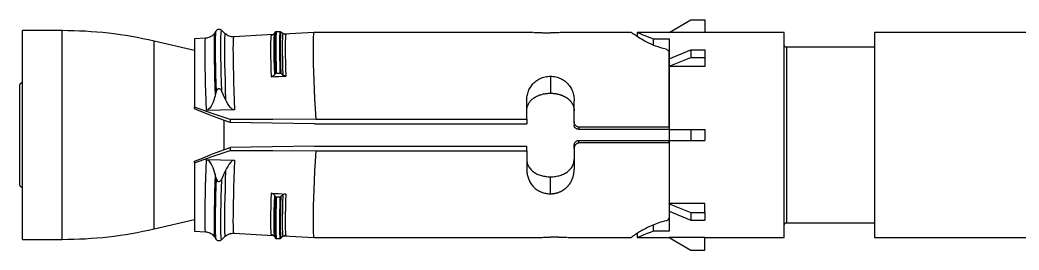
# Model space of a CAD drawing. Header units: millimetres. Extents: x 296 to 4896, y 152 to 3333.
# Drawn here: x 2146.7 to 2230.9, y 1782.7 to 1802.1 of the extents above; entities that cross this region are included whole.
import ezdxf

# ---------------------------------------------------------------- set-up
doc = ezdxf.new("R2010")
doc.units = ezdxf.units.MM
doc.linetypes.add('DASHED', pattern=[0.25, 0.15625, -0.09375])
doc.layers.add('1', color=1, linetype='DASHED')

# ---------------------------------------------------------------- blocks, each defined once
blk = doc.blocks.new('HSL-3-B M12-50')
at = {"layer": '1', "color": 3, "linetype": 'Continuous'}
for p, q in [((-93.3, 8.65), (-91.481, 9.7)), ((-91.481, 9.7), (-90.3, 9.7)), ((-90.3, 9.7), (-90.3, 8.638)), ((-144.445, 8.8), (-147.8, 8.8)), ((-147.8, -8.8), (-147.8, 8.8)), ((-131.498, 8.761), (-131.586, 8.621)), ((-130.702, 8.538), (-131.027, 8.83)), ((-126.676, 8.465), (-129.987, 8.287)), ((-123.232, 8.65), (-125.779, 8.513)), ((-104.757, 8.65), (-123.231, 8.65)), ((-96.498, 8.65), (-101.842, 8.65)), ((-93.3, 8.65), (-96, 8.65)), ((-96, 8.65), (-96, 8.307)), ((-93.3, 8.65), (-93.3, 8.638)), ((-90.3, 8.638), (-93.3, 8.638)), ((-83.6, 8.65), (-90.3, 8.65)), ((-83.6, -8.65), (-83.6, 8.65)), ((-55, 8.65), (-76, 8.65)), ((-76, 8.65), (-76, -8.65)), ((-133.3, 7.135), (-136.684, 7.916)), ((-132.371, 8.158), (-133.3, 8.108)), ((-133.3, 8.108), (-133.3, 2.335)), ((-94.646, 8.113), (-93.3, 8.113)), ((-94.646, 8.113), (-94.646, 7.592)), ((-93.3, 8.113), (-93.3, 6.426)), ((-93.3, 6.435), (-91.481, 7.177)), ((-93.3, 0.67), (-93.3, 6.976)), ((-91.481, 7.177), (-90.3, 7.177)), ((-91.481, 7.177), (-91.481, 6.541)), ((-90.3, 7.177), (-90.3, 6.541)), ((-76, 7.4), (-83.4, 7.4)), ((-93.3, 5.798), (-91.481, 6.541)), ((-93.3, 6.435), (-93.3, 5.798)), ((-91.481, 6.541), (-90.3, 6.541)), ((-90.3, 6.541), (-90.3, 5.79)), ((-93.3, 5.798), (-93.3, 5.79)), ((-93.3, 5.79), (-93.3, 0.45)), ((-90.3, 5.79), (-93.3, 5.79)), ((-105.3, 1.341), (-105.3, 2.874)), ((-101.3, 1.137), (-101.3, 2.873)), ((-133.3, 2.212), (-133.3, 2.335)), ((-130.8, -1.229), (-130.8, 1.226)), ((-130.3, 1.295), (-130.3, 1.042)), ((-93.3, 0.45), (-91.481, 0.45)), ((-93.3, 0.45), (-93.3, -0.45)), ((-91.481, 0.45), (-91.481, -0.45)), ((-91.481, 0.45), (-90.3, 0.45)), ((-90.3, 0.45), (-90.3, -0.45)), ((-93.3, -0.45), (-93.3, -5.79)), ((-93.3, -0.45), (-91.481, -0.45)), ((-93.3, -0.673), (-93.3, -6.977)), ((-91.481, -0.45), (-90.3, -0.45)), ((-130.3, -1.045), (-130.3, -1.297)), ((-105.3, -1.344), (-105.3, -2.877)), ((-101.3, -1.139), (-101.3, -2.875)), ((-133.3, -2.337), (-133.3, -2.214)), ((-133.3, -2.337), (-133.3, -8.108)), ((-93.3, -5.798), (-93.3, -5.79)), ((-90.3, -5.79), (-93.3, -5.79)), ((-93.3, -5.798), (-93.3, -6.435)), ((-93.3, -5.798), (-91.481, -6.541)), ((-90.3, -6.541), (-90.3, -5.79)), ((-93.3, -6.426), (-93.3, -8.113)), ((-93.3, -6.435), (-91.481, -7.177)), ((-91.481, -6.541), (-91.481, -7.177)), ((-91.481, -6.541), (-90.3, -6.541)), ((-90.3, -6.541), (-90.3, -7.177)), ((-136.684, -7.916), (-133.3, -7.135)), ((-91.481, -7.177), (-90.3, -7.177)), ((-83.4, -7.4), (-76, -7.4)), ((-133.3, -8.108), (-132.371, -8.158)), ((-129.987, -8.287), (-126.677, -8.465)), ((-96, -8.308), (-96, -8.65)), ((-94.646, -7.593), (-94.646, -8.113)), ((-93.3, -8.113), (-94.646, -8.113)), ((-147.8, -8.8), (-144.445, -8.8)), ((-131.586, -8.621), (-131.498, -8.761)), ((-131.027, -8.83), (-130.702, -8.538)), ((-125.779, -8.513), (-123.232, -8.65)), ((-123.231, -8.65), (-104.755, -8.65)), ((-101.844, -8.65), (-96.498, -8.65)), ((-96, -8.65), (-93.3, -8.65)), ((-90.3, -8.638), (-93.3, -8.638)), ((-93.3, -8.65), (-93.3, -8.638)), ((-93.3, -8.65), (-91.481, -9.7)), ((-90.3, -9.7), (-90.3, -8.638)), ((-90.3, -8.65), (-83.6, -8.65)), ((-76, -8.65), (-55, -8.65)), ((-91.481, -9.7), (-90.3, -9.7))]:
    blk.add_line(p, q, dxfattribs=at)
at = {"layer": '1', "color": 1, "linetype": 'Continuous'}
for p, q in [((-144.445, -8.8), (-144.445, 8.8)), ((-136.684, -7.916), (-136.684, 7.916)), ((-83.4, 7.4), (-83.4, -7.4))]:
    blk.add_line(p, q, dxfattribs=at)
at = {"layer": '1', "color": 30, "linetype": 'Continuous'}
for p, q in [((-147.8, 4.45), (-148, 4.25)), ((-148, -4.25), (-148, 4.25)), ((-148, -4.25), (-147.8, -4.45))]:
    blk.add_line(p, q, dxfattribs=at)
at = {"layer": '1', "color": 3, "linetype": 'Continuous'}
for points in [[(-131.603, 8.595, 0), (-131.646, 8.531, 0), (-131.705, 8.465, 0), (-131.772, 8.402, 0), (-131.844, 8.345, 0), (-131.921, 8.294, 0), (-132.004, 8.25, 0), (-132.092, 8.213, 0), (-132.184, 8.187, 0), (-132.277, 8.171, 0), (-132.373, 8.165, 0)], [(-131.012, 8.814, 0), (-131.035, 8.839, 0), (-131.072, 8.865, 0), (-131.118, 8.888, 0), (-131.17, 8.903, 0), (-131.225, 8.91, 0), (-131.281, 8.906, 0), (-131.334, 8.893, 0), (-131.383, 8.871, 0), (-131.424, 8.845, 0), (-131.456, 8.815, 0), (-131.481, 8.786, 0), (-131.499, 8.76, 0), (-131.512, 8.737, 0), (-131.519, 8.719, 0)], [(-131.498, 8.761, 0), (-131.5, 8.758, 0), (-131.502, 8.754, 0)], [(-129.99, 8.291, 0), (-130.085, 8.283, 0), (-130.179, 8.291, 0), (-130.273, 8.312, 0), (-130.364, 8.34, 0), (-130.451, 8.375, 0), (-130.534, 8.417, 0), (-130.61, 8.466, 0), (-130.68, 8.522, 0)], [(-126.565, 8.565, 0), (-126.615, 8.505, 0), (-126.68, 8.456, 0), (-126.757, 8.423, 0), (-126.841, 8.409, 0)], [(-126.565, 8.565, 0), (-126.528, 8.622, 0), (-126.491, 8.679, 0)], [(-126.491, 8.679, 0), (-126.508, 8.527, 0), (-126.521, 8.287, 0), (-126.528, 7.96, 0), (-126.531, 7.55, 0), (-126.528, 7.062, 0), (-126.521, 6.5, 0), (-126.508, 5.87, 0), (-126.491, 5.178, 0)], [(-126.491, 8.679, 0), (-126.486, 8.687, 0), (-126.479, 8.694, 0), (-126.472, 8.701, 0), (-126.464, 8.707, 0), (-126.456, 8.712, 0), (-126.447, 8.716, 0), (-126.437, 8.72, 0), (-126.427, 8.722, 0), (-126.417, 8.724, 0), (-126.406, 8.724, 0)], [(-126.406, 8.724, 0), (-126.327, 8.724, 0), (-126.248, 8.723, 0), (-126.17, 8.723, 0), (-126.091, 8.723, 0)], [(-126.091, 8.723, 0), (-126.079, 8.722, 0), (-126.067, 8.72, 0), (-126.055, 8.716, 0), (-126.044, 8.712, 0), (-126.034, 8.706, 0), (-126.024, 8.699, 0)], [(-126.026, 8.69, 0), (-126.043, 8.533, 0), (-126.054, 8.29, 0), (-126.062, 7.962, 0), (-126.064, 7.552, 0), (-126.061, 7.066, 0), (-126.054, 6.508, 0), (-126.041, 5.883, 0), (-126.024, 5.198, 0)], [(-125.857, 8.559, 0), (-125.94, 8.629, 0), (-126.024, 8.699, 0)], [(-125.603, 8.475, 0), (-125.672, 8.478, 0), (-125.74, 8.494, 0), (-125.802, 8.521, 0), (-125.857, 8.559, 0)], [(-123.232, 8.65, 0), (-123.256, 8.606, 0), (-123.275, 8.476, 0), (-123.288, 8.258, 0), (-123.297, 7.954, 0), (-123.3, 7.569, 0), (-123.298, 7.106, 0), (-123.292, 6.574, 0), (-123.281, 5.975, 0), (-123.264, 5.311, 0), (-123.242, 4.597, 0), (-123.213, 3.838, 0), (-123.178, 3.034, 0), (-123.134, 2.199, 0), (-123.079, 1.341, 0)], [(-104.706, 8.65, 0), (-104.64, 8.649, 0), (-104.571, 8.647, 0), (-104.5, 8.645, 0), (-104.425, 8.643, 0), (-104.35, 8.641, 0), (-104.273, 8.638, 0), (-104.194, 8.635, 0), (-104.114, 8.633, 0), (-104.031, 8.63, 0), (-103.953, 8.628, 0), (-103.874, 8.626, 0), (-103.794, 8.624, 0), (-103.713, 8.622, 0), (-103.632, 8.62, 0), (-103.55, 8.619, 0), (-103.467, 8.618, 0), (-103.384, 8.618, 0), (-103.3, 8.618, 0)], [(-101.837, 8.65, 0), (-101.915, 8.649, 0), (-101.998, 8.648, 0), (-102.086, 8.646, 0), (-102.179, 8.643, 0), (-102.277, 8.64, 0), (-102.378, 8.636, 0), (-102.484, 8.633, 0), (-102.593, 8.629, 0), (-102.706, 8.626, 0), (-102.821, 8.623, 0), (-102.939, 8.621, 0), (-103.058, 8.619, 0), (-103.179, 8.618, 0), (-103.3, 8.618, 0)], [(-93.556, 7.225, 0), (-93.786, 7.287, 0), (-94.009, 7.354, 0), (-94.224, 7.426, 0), (-94.431, 7.502, 0), (-94.629, 7.582, 0), (-94.819, 7.663, 0), (-94.999, 7.746, 0), (-95.169, 7.829, 0), (-95.33, 7.912, 0), (-95.48, 7.994, 0), (-95.62, 8.074, 0), (-95.75, 8.15, 0), (-95.87, 8.223, 0), (-95.979, 8.292, 0), (-96.078, 8.356, 0), (-96.167, 8.415, 0), (-96.245, 8.469, 0), (-96.312, 8.515, 0), (-96.37, 8.556, 0), (-96.417, 8.589, 0), (-96.453, 8.615, 0), (-96.479, 8.634, 0), (-96.495, 8.646, 0), (-96.5, 8.65, 0)], [(-94.646, 8.113, 0), (-94.888, 8.195, 0), (-95.11, 8.276, 0), (-95.309, 8.353, 0), (-95.486, 8.425, 0), (-95.64, 8.489, 0), (-95.768, 8.545, 0), (-95.868, 8.59, 0), (-95.941, 8.623, 0), (-95.985, 8.643, 0), (-96, 8.65, 0)], [(-93.556, 7.225, 0), (-93.503, 7.209, 0), (-93.454, 7.188, 0), (-93.409, 7.161, 0), (-93.37, 7.129, 0), (-93.339, 7.094, 0), (-93.317, 7.055, 0), (-93.304, 7.016, 0), (-93.3, 6.976, 0)], [(-126.565, 5.064, 0), (-126.615, 5.004, 0), (-126.68, 4.955, 0), (-126.757, 4.922, 0), (-126.841, 4.908, 0)], [(-126.565, 5.064, 0), (-126.528, 5.121, 0), (-126.491, 5.178, 0)], [(-126.491, 5.178, 0), (-126.486, 5.186, 0), (-126.479, 5.193, 0), (-126.472, 5.2, 0), (-126.464, 5.206, 0), (-126.456, 5.211, 0), (-126.447, 5.215, 0), (-126.437, 5.219, 0), (-126.427, 5.221, 0), (-126.417, 5.223, 0), (-126.406, 5.223, 0)], [(-126.406, 5.223, 0), (-126.327, 5.223, 0), (-126.248, 5.222, 0), (-126.17, 5.222, 0), (-126.091, 5.222, 0)], [(-126.091, 5.222, 0), (-126.079, 5.221, 0), (-126.067, 5.219, 0), (-126.055, 5.215, 0), (-126.044, 5.211, 0), (-126.034, 5.205, 0), (-126.024, 5.198, 0)], [(-125.857, 5.058, 0), (-125.94, 5.128, 0), (-126.024, 5.198, 0)], [(-125.603, 4.974, 0), (-125.672, 4.977, 0), (-125.74, 4.993, 0), (-125.802, 5.02, 0), (-125.857, 5.058, 0)], [(-126.841, 4.908, 0), (-126.532, 4.924, 0), (-126.222, 4.941, 0), (-125.912, 4.957, 0), (-125.603, 4.974, 0)], [(-105.3, 2.874, 0), (-105.298, 2.981, 0), (-105.291, 3.087, 0), (-105.279, 3.193, 0), (-105.263, 3.297, 0), (-105.241, 3.401, 0), (-105.215, 3.502, 0), (-105.184, 3.602, 0), (-105.149, 3.7, 0), (-105.109, 3.796, 0), (-105.064, 3.89, 0), (-105.014, 3.981, 0), (-104.96, 4.07, 0), (-104.901, 4.156, 0), (-104.837, 4.238, 0), (-104.769, 4.318, 0), (-104.696, 4.394, 0), (-104.619, 4.466, 0), (-104.537, 4.534, 0), (-104.451, 4.598, 0), (-104.362, 4.657, 0), (-104.268, 4.711, 0), (-104.171, 4.761, 0), (-104.07, 4.805, 0), (-103.966, 4.844, 0), (-103.859, 4.877, 0), (-103.751, 4.905, 0), (-103.64, 4.927, 0), (-103.527, 4.942, 0), (-103.414, 4.95, 0), (-103.3, 4.954, 0)], [(-103.3, 4.953, 0), (-103.186, 4.95, 0), (-103.073, 4.941, 0), (-102.961, 4.925, 0), (-102.85, 4.904, 0), (-102.741, 4.876, 0), (-102.634, 4.843, 0), (-102.531, 4.804, 0), (-102.43, 4.76, 0), (-102.333, 4.71, 0), (-102.239, 4.656, 0), (-102.149, 4.597, 0), (-102.063, 4.533, 0), (-101.981, 4.465, 0), (-101.904, 4.393, 0), (-101.831, 4.317, 0), (-101.763, 4.238, 0), (-101.699, 4.155, 0), (-101.64, 4.069, 0), (-101.586, 3.98, 0), (-101.536, 3.889, 0), (-101.491, 3.795, 0), (-101.451, 3.699, 0), (-101.416, 3.601, 0), (-101.385, 3.501, 0), (-101.359, 3.399, 0), (-101.337, 3.296, 0), (-101.321, 3.192, 0), (-101.31, 3.086, 0), (-101.304, 2.98, 0), (-101.3, 2.873, 0)], [(-131.47, 3.632, 0), (-131.51, 3.471, 0), (-131.549, 3.309, 0)], [(-131.47, 3.632, 0), (-131.45, 3.699, 0), (-131.424, 3.763, 0), (-131.389, 3.824, 0), (-131.343, 3.878, 0), (-131.285, 3.914, 0), (-131.215, 3.922, 0), (-131.15, 3.898, 0), (-131.096, 3.854, 0), (-131.052, 3.798, 0), (-131.017, 3.738, 0)], [(-130.671, 2.997, 0), (-130.838, 3.37, 0), (-131.017, 3.738, 0)], [(-105.3, 2.043, 0), (-105.298, 2.11, 0), (-105.293, 2.175, 0), (-105.284, 2.24, 0), (-105.272, 2.304, 0), (-105.257, 2.367, 0), (-105.238, 2.429, 0), (-105.215, 2.491, 0), (-105.189, 2.551, 0), (-105.16, 2.611, 0), (-105.125, 2.673, 0), (-105.086, 2.734, 0), (-105.044, 2.793, 0), (-104.998, 2.85, 0), (-104.949, 2.906, 0), (-104.895, 2.961, 0), (-104.838, 3.013, 0), (-104.778, 3.063, 0), (-104.714, 3.111, 0), (-104.648, 3.157, 0), (-104.579, 3.2, 0), (-104.507, 3.24, 0), (-104.433, 3.278, 0), (-104.356, 3.313, 0), (-104.279, 3.345, 0), (-104.2, 3.375, 0), (-104.119, 3.401, 0), (-104.036, 3.426, 0), (-103.957, 3.446, 0), (-103.877, 3.464, 0), (-103.797, 3.479, 0), (-103.716, 3.493, 0), (-103.634, 3.503, 0), (-103.552, 3.512, 0), (-103.468, 3.517, 0), (-103.385, 3.521, 0), (-103.3, 3.522, 0)], [(-103.3, 3.521, 0), (-103.267, 3.521, 0), (-103.234, 3.521, 0), (-103.201, 3.52, 0), (-103.168, 3.518, 0), (-103.135, 3.517, 0), (-103.103, 3.515, 0), (-103.07, 3.512, 0), (-103.038, 3.51, 0), (-103.005, 3.507, 0), (-102.973, 3.503, 0), (-102.941, 3.499, 0), (-102.909, 3.495, 0), (-102.877, 3.491, 0), (-102.845, 3.486, 0), (-102.814, 3.48, 0), (-102.782, 3.475, 0), (-102.751, 3.469, 0), (-102.719, 3.462, 0), (-102.688, 3.456, 0), (-102.657, 3.448, 0), (-102.626, 3.441, 0), (-102.595, 3.433, 0), (-102.564, 3.425, 0), (-102.531, 3.416, 0), (-102.499, 3.406, 0), (-102.467, 3.396, 0), (-102.435, 3.386, 0), (-102.403, 3.375, 0), (-102.372, 3.364, 0), (-102.341, 3.352, 0), (-102.311, 3.34, 0), (-102.28, 3.328, 0), (-102.25, 3.315, 0), (-102.22, 3.302, 0), (-102.191, 3.288, 0), (-102.161, 3.274, 0), (-102.131, 3.259, 0), (-102.103, 3.244, 0), (-102.074, 3.229, 0), (-102.046, 3.213, 0), (-102.018, 3.197, 0), (-101.991, 3.18, 0), (-101.964, 3.163, 0), (-101.938, 3.146, 0), (-101.911, 3.128, 0), (-101.886, 3.11, 0), (-101.861, 3.092, 0), (-101.836, 3.073, 0), (-101.812, 3.054, 0), (-101.788, 3.034, 0), (-101.765, 3.015, 0), (-101.742, 2.994, 0), (-101.72, 2.974, 0), (-101.698, 2.953, 0), (-101.677, 2.932, 0), (-101.656, 2.91, 0), (-101.636, 2.889, 0), (-101.616, 2.867, 0), (-101.598, 2.845, 0), (-101.58, 2.822, 0), (-101.562, 2.8, 0), (-101.545, 2.777, 0), (-101.528, 2.754, 0), (-101.512, 2.731, 0), (-101.497, 2.707, 0), (-101.482, 2.683, 0), (-101.468, 2.659, 0), (-101.454, 2.635, 0), (-101.44, 2.61, 0), (-101.428, 2.587, 0), (-101.417, 2.563, 0), (-101.406, 2.54, 0), (-101.396, 2.516, 0), (-101.386, 2.492, 0), (-101.377, 2.468, 0), (-101.368, 2.444, 0), (-101.36, 2.42, 0), (-101.352, 2.396, 0), (-101.345, 2.371, 0), (-101.338, 2.347, 0), (-101.332, 2.322, 0), (-101.327, 2.297, 0), (-101.322, 2.272, 0), (-101.317, 2.247, 0), (-101.313, 2.222, 0), (-101.31, 2.197, 0), (-101.307, 2.171, 0), (-101.304, 2.146, 0), (-101.302, 2.12, 0), (-101.301, 2.094, 0), (-101.3, 2.068, 0), (-101.3, 2.042, 0)], [(-131.549, 3.309, 0), (-131.595, 3.126, 0), (-131.651, 2.945, 0), (-131.715, 2.766, 0), (-131.791, 2.591, 0), (-131.88, 2.423, 0), (-131.989, 2.267, 0), (-132.129, 2.137, 0), (-132.307, 2.076, 0)], [(-129.92, 2.132, 0), (-130.11, 2.188, 0), (-130.264, 2.318, 0), (-130.388, 2.474, 0), (-130.495, 2.642, 0), (-130.588, 2.817, 0), (-130.671, 2.997, 0)], [(-130.3, 1.295, 0), (-131.807, 1.82, 0), (-133.3, 2.335, 0)], [(-131.964, 1.665, 0), (-132.631, 1.939, 0), (-133.3, 2.212, 0)], [(-129.92, 2.132, 0), (-131.107, 2.104, 0), (-132.307, 2.076, 0)], [(-131.396, 1.445, 0), (-131.683, 1.553, 0), (-131.964, 1.665, 0)], [(-130.3, 1.042, 0), (-130.846, 1.244, 0), (-131.396, 1.445, 0)], [(-123.079, 1.341, 0), (-126.694, 1.318, 0), (-130.3, 1.295, 0)], [(-123.19, 0.953, 0), (-126.745, 0.998, 0), (-130.3, 1.042, 0)], [(-123.19, 0.953, 0), (-114.245, 0.953, 0), (-105.3, 0.953, 0)], [(-123.079, 1.341, 0), (-114.189, 1.341, 0), (-105.3, 1.341, 0)], [(-105.3, 1.341, 0), (-105.3, 1.147, 0), (-105.3, 0.953, 0)], [(-101.3, 1.137, 0), (-101.3, 0.972, 0), (-101.3, 0.808, 0)], [(-100.9, 0.67, 0), (-100.943, 0.673, 0), (-100.986, 0.681, 0), (-101.027, 0.694, 0), (-101.068, 0.714, 0), (-101.11, 0.74, 0), (-101.148, 0.771, 0), (-101.183, 0.807, 0), (-101.214, 0.848, 0), (-101.241, 0.893, 0), (-101.263, 0.94, 0), (-101.28, 0.99, 0), (-101.291, 1.037, 0), (-101.298, 1.086, 0), (-101.3, 1.137, 0)], [(-100.9, 0.476, 0), (-100.936, 0.478, 0), (-100.972, 0.482, 0), (-101.007, 0.489, 0), (-101.042, 0.498, 0), (-101.076, 0.51, 0), (-101.109, 0.525, 0), (-101.14, 0.543, 0), (-101.17, 0.564, 0), (-101.198, 0.587, 0), (-101.223, 0.612, 0), (-101.245, 0.64, 0), (-101.264, 0.671, 0), (-101.28, 0.703, 0), (-101.291, 0.737, 0), (-101.297, 0.772, 0), (-101.3, 0.808, 0)], [(-93.3, 0.67, 0), (-97.1, 0.67, 0), (-100.9, 0.67, 0)], [(-93.3, 0.476, 0), (-97.1, 0.476, 0), (-100.9, 0.476, 0)], [(-93.3, 0.67, 0), (-93.3, 0.573, 0), (-93.3, 0.476, 0)], [(-100.9, -0.478, 0), (-100.95, -0.481, 0), (-100.999, -0.489, 0), (-101.047, -0.502, 0), (-101.096, -0.521, 0), (-101.142, -0.546, 0), (-101.183, -0.576, 0), (-101.219, -0.61, 0), (-101.249, -0.648, 0), (-101.272, -0.688, 0), (-101.288, -0.728, 0), (-101.297, -0.768, 0), (-101.3, -0.81, 0)], [(-100.9, -0.673, 0), (-100.938, -0.675, 0), (-100.975, -0.681, 0), (-101.012, -0.691, 0), (-101.047, -0.706, 0), (-101.081, -0.723, 0), (-101.112, -0.744, 0), (-101.142, -0.768, 0), (-101.169, -0.794, 0), (-101.194, -0.823, 0), (-101.216, -0.854, 0), (-101.236, -0.886, 0), (-101.253, -0.92, 0), (-101.267, -0.955, 0), (-101.279, -0.991, 0), (-101.288, -1.027, 0), (-101.295, -1.064, 0), (-101.298, -1.102, 0), (-101.3, -1.139, 0)], [(-101.3, -1.139, 0), (-101.3, -0.975, 0), (-101.3, -0.81, 0)], [(-93.3, -0.478, 0), (-97.1, -0.478, 0), (-100.9, -0.478, 0)], [(-93.3, -0.673, 0), (-97.1, -0.673, 0), (-100.9, -0.673, 0)], [(-93.3, -0.673, 0), (-93.3, -0.576, 0), (-93.3, -0.478, 0)], [(-133.3, -2.337, 0), (-131.807, -1.823, 0), (-130.3, -1.297, 0)], [(-133.3, -2.214, 0), (-132.631, -1.941, 0), (-131.964, -1.667, 0)], [(-131.964, -1.667, 0), (-131.683, -1.555, 0), (-131.396, -1.447, 0)], [(-131.396, -1.447, 0), (-130.846, -1.246, 0), (-130.3, -1.045, 0)], [(-123.19, -0.955, 0), (-126.745, -1, 0), (-130.3, -1.045, 0)], [(-130.3, -1.297, 0), (-126.694, -1.321, 0), (-123.079, -1.344, 0)], [(-123.079, -1.344, 0), (-123.133, -2.199, 0), (-123.177, -3.026, 0), (-123.213, -3.827, 0), (-123.241, -4.592, 0), (-123.264, -5.305, 0), (-123.28, -5.965, 0), (-123.292, -6.569, 0), (-123.298, -7.105, 0), (-123.3, -7.569, 0), (-123.297, -7.953, 0), (-123.288, -8.254, 0), (-123.275, -8.472, 0), (-123.256, -8.605, 0), (-123.232, -8.65, 0)], [(-123.19, -0.955, 0), (-114.245, -0.955, 0), (-105.3, -0.955, 0)], [(-123.079, -1.344, 0), (-114.189, -1.344, 0), (-105.3, -1.344, 0)], [(-105.3, -1.344, 0), (-105.3, -1.15, 0), (-105.3, -0.955, 0)], [(-132.307, -2.079, 0), (-131.107, -2.107, 0), (-129.92, -2.134, 0)], [(-131.549, -3.312, 0), (-131.595, -3.129, 0), (-131.651, -2.948, 0), (-131.715, -2.769, 0), (-131.791, -2.594, 0), (-131.88, -2.425, 0), (-131.989, -2.269, 0), (-132.129, -2.139, 0), (-132.307, -2.079, 0)], [(-129.92, -2.134, 0), (-130.11, -2.191, 0), (-130.264, -2.32, 0), (-130.388, -2.477, 0), (-130.495, -2.645, 0), (-130.588, -2.819, 0), (-130.671, -2.999, 0)], [(-105.3, -2.045, 0), (-105.297, -2.136, 0), (-105.287, -2.225, 0), (-105.271, -2.313, 0), (-105.248, -2.399, 0), (-105.219, -2.483, 0), (-105.183, -2.565, 0), (-105.143, -2.644, 0), (-105.097, -2.72, 0), (-105.046, -2.793, 0), (-104.99, -2.862, 0), (-104.929, -2.928, 0), (-104.865, -2.991, 0), (-104.796, -3.05, 0), (-104.724, -3.106, 0), (-104.649, -3.157, 0), (-104.571, -3.206, 0), (-104.49, -3.251, 0), (-104.407, -3.292, 0), (-104.322, -3.329, 0), (-104.235, -3.364, 0), (-104.146, -3.394, 0), (-104.056, -3.422, 0), (-103.964, -3.446, 0), (-103.872, -3.467, 0), (-103.778, -3.484, 0), (-103.683, -3.499, 0), (-103.588, -3.51, 0), (-103.492, -3.517, 0), (-103.396, -3.521, 0), (-103.3, -3.524, 0)], [(-103.3, -3.523, 0), (-103.197, -3.521, 0), (-103.094, -3.516, 0), (-102.992, -3.507, 0), (-102.89, -3.494, 0), (-102.789, -3.478, 0), (-102.689, -3.457, 0), (-102.59, -3.433, 0), (-102.492, -3.406, 0), (-102.397, -3.374, 0), (-102.303, -3.339, 0), (-102.211, -3.299, 0), (-102.122, -3.256, 0), (-102.035, -3.208, 0), (-101.951, -3.157, 0), (-101.871, -3.101, 0), (-101.794, -3.041, 0), (-101.721, -2.977, 0), (-101.653, -2.909, 0), (-101.59, -2.837, 0), (-101.532, -2.761, 0), (-101.48, -2.682, 0), (-101.434, -2.599, 0), (-101.394, -2.512, 0), (-101.36, -2.423, 0), (-101.333, -2.331, 0), (-101.315, -2.237, 0), (-101.305, -2.141, 0), (-101.3, -2.044, 0)], [(-131.47, -3.634, 0), (-131.51, -3.473, 0), (-131.549, -3.312, 0)], [(-130.671, -2.999, 0), (-130.838, -3.372, 0), (-131.017, -3.74, 0)], [(-105.3, -2.877, 0), (-105.298, -2.97, 0), (-105.293, -3.062, 0), (-105.284, -3.153, 0), (-105.272, -3.243, 0), (-105.257, -3.331, 0), (-105.238, -3.419, 0), (-105.215, -3.505, 0), (-105.189, -3.591, 0), (-105.16, -3.675, 0), (-105.125, -3.763, 0), (-105.086, -3.848, 0), (-105.044, -3.931, 0), (-104.998, -4.012, 0), (-104.949, -4.09, 0), (-104.895, -4.167, 0), (-104.838, -4.241, 0), (-104.778, -4.311, 0), (-104.714, -4.378, 0), (-104.648, -4.442, 0), (-104.579, -4.503, 0), (-104.507, -4.56, 0), (-104.433, -4.613, 0), (-104.356, -4.662, 0), (-104.279, -4.707, 0), (-104.2, -4.749, 0), (-104.119, -4.786, 0), (-104.036, -4.82, 0), (-103.957, -4.849, 0), (-103.877, -4.874, 0), (-103.797, -4.896, 0), (-103.716, -4.915, 0), (-103.634, -4.93, 0), (-103.552, -4.941, 0), (-103.468, -4.95, 0), (-103.385, -4.955, 0), (-103.3, -4.956, 0)], [(-103.3, -4.955, 0), (-103.267, -4.955, 0), (-103.234, -4.954, 0), (-103.201, -4.953, 0), (-103.168, -4.951, 0), (-103.135, -4.949, 0), (-103.103, -4.946, 0), (-103.07, -4.943, 0), (-103.038, -4.939, 0), (-103.005, -4.934, 0), (-102.973, -4.93, 0), (-102.941, -4.924, 0), (-102.909, -4.918, 0), (-102.877, -4.912, 0), (-102.845, -4.905, 0), (-102.814, -4.898, 0), (-102.782, -4.89, 0), (-102.751, -4.881, 0), (-102.719, -4.872, 0), (-102.688, -4.863, 0), (-102.657, -4.853, 0), (-102.626, -4.842, 0), (-102.595, -4.831, 0), (-102.564, -4.819, 0), (-102.531, -4.806, 0), (-102.499, -4.793, 0), (-102.467, -4.779, 0), (-102.435, -4.764, 0), (-102.403, -4.749, 0), (-102.372, -4.733, 0), (-102.341, -4.717, 0), (-102.311, -4.7, 0), (-102.28, -4.683, 0), (-102.25, -4.665, 0), (-102.22, -4.647, 0), (-102.191, -4.627, 0), (-102.161, -4.607, 0), (-102.131, -4.587, 0), (-102.103, -4.566, 0), (-102.074, -4.544, 0), (-102.046, -4.522, 0), (-102.018, -4.499, 0), (-101.991, -4.476, 0), (-101.964, -4.452, 0), (-101.938, -4.427, 0), (-101.911, -4.403, 0), (-101.886, -4.377, 0), (-101.861, -4.351, 0), (-101.836, -4.325, 0), (-101.812, -4.298, 0), (-101.788, -4.27, 0), (-101.765, -4.242, 0), (-101.742, -4.214, 0), (-101.72, -4.185, 0), (-101.698, -4.156, 0), (-101.677, -4.126, 0), (-101.656, -4.096, 0), (-101.636, -4.065, 0), (-101.616, -4.034, 0), (-101.598, -4.003, 0), (-101.58, -3.972, 0), (-101.562, -3.94, 0), (-101.545, -3.908, 0), (-101.528, -3.876, 0), (-101.512, -3.843, 0), (-101.497, -3.81, 0), (-101.482, -3.777, 0), (-101.468, -3.743, 0), (-101.454, -3.708, 0), (-101.44, -3.674, 0), (-101.428, -3.641, 0), (-101.417, -3.608, 0), (-101.406, -3.575, 0), (-101.396, -3.541, 0), (-101.386, -3.508, 0), (-101.377, -3.474, 0), (-101.368, -3.44, 0), (-101.36, -3.406, 0), (-101.352, -3.372, 0), (-101.345, -3.338, 0), (-101.338, -3.303, 0), (-101.332, -3.269, 0), (-101.327, -3.234, 0), (-101.322, -3.199, 0), (-101.317, -3.163, 0), (-101.313, -3.128, 0), (-101.31, -3.092, 0), (-101.307, -3.057, 0), (-101.304, -3.021, 0), (-101.302, -2.985, 0), (-101.301, -2.948, 0), (-101.3, -2.912, 0), (-101.3, -2.875, 0)], [(-131.47, -3.634, 0), (-131.45, -3.701, 0), (-131.424, -3.766, 0), (-131.389, -3.827, 0), (-131.343, -3.88, 0), (-131.285, -3.917, 0), (-131.215, -3.925, 0), (-131.15, -3.901, 0), (-131.096, -3.856, 0), (-131.052, -3.801, 0), (-131.017, -3.74, 0)], [(-126.841, -4.91, 0), (-126.532, -4.927, 0), (-126.222, -4.943, 0), (-125.912, -4.96, 0), (-125.603, -4.976, 0)], [(-126.565, -5.066, 0), (-126.615, -5.006, 0), (-126.68, -4.958, 0), (-126.757, -4.925, 0), (-126.841, -4.91, 0)], [(-125.603, -4.976, 0), (-125.672, -4.979, 0), (-125.74, -4.995, 0), (-125.802, -5.022, 0), (-125.857, -5.06, 0)], [(-126.565, -5.066, 0), (-126.528, -5.123, 0), (-126.491, -5.181, 0)], [(-126.491, -5.181, 0), (-126.508, -5.872, 0), (-126.521, -6.502, 0), (-126.528, -7.063, 0), (-126.531, -7.552, 0), (-126.528, -7.961, 0), (-126.521, -8.288, 0), (-126.508, -8.528, 0), (-126.491, -8.68, 0)], [(-126.491, -5.181, 0), (-126.486, -5.188, 0), (-126.479, -5.195, 0), (-126.472, -5.202, 0), (-126.464, -5.208, 0), (-126.456, -5.213, 0), (-126.447, -5.217, 0), (-126.437, -5.221, 0), (-126.427, -5.223, 0), (-126.417, -5.225, 0), (-126.406, -5.225, 0)], [(-126.406, -5.225, 0), (-126.327, -5.225, 0), (-126.248, -5.225, 0), (-126.17, -5.224, 0), (-126.091, -5.224, 0)], [(-126.091, -5.224, 0), (-126.079, -5.223, 0), (-126.067, -5.221, 0), (-126.055, -5.218, 0), (-126.044, -5.213, 0), (-126.034, -5.207, 0), (-126.024, -5.2, 0)], [(-126.024, -5.2, 0), (-126.041, -5.882, 0), (-126.054, -6.503, 0), (-126.061, -7.06, 0), (-126.064, -7.544, 0), (-126.062, -7.953, 0), (-126.055, -8.282, 0), (-126.043, -8.527, 0), (-126.027, -8.686, 0)], [(-125.857, -5.06, 0), (-125.94, -5.13, 0), (-126.024, -5.2, 0)], [(-93.556, -7.227, 0), (-93.713, -7.268, 0), (-93.867, -7.312, 0), (-94.018, -7.358, 0), (-94.166, -7.407, 0), (-94.311, -7.459, 0), (-94.453, -7.512, 0), (-94.592, -7.567, 0), (-94.727, -7.625, 0), (-94.865, -7.686, 0), (-94.999, -7.747, 0), (-95.127, -7.81, 0), (-95.25, -7.872, 0), (-95.369, -7.934, 0), (-95.482, -7.996, 0), (-95.59, -8.057, 0), (-95.694, -8.118, 0), (-95.791, -8.176, 0), (-95.883, -8.233, 0), (-95.969, -8.286, 0), (-96.048, -8.337, 0), (-96.121, -8.386, 0), (-96.188, -8.43, 0), (-96.249, -8.472, 0), (-96.304, -8.51, 0), (-96.35, -8.542, 0), (-96.39, -8.57, 0), (-96.424, -8.595, 0), (-96.451, -8.614, 0), (-96.473, -8.63, 0), (-96.488, -8.641, 0), (-96.497, -8.648, 0), (-96.5, -8.65, 0)], [(-93.556, -7.227, 0), (-93.517, -7.215, 0), (-93.48, -7.202, 0), (-93.446, -7.185, 0), (-93.416, -7.167, 0), (-93.389, -7.147, 0), (-93.365, -7.126, 0), (-93.345, -7.103, 0), (-93.329, -7.079, 0), (-93.316, -7.055, 0), (-93.307, -7.029, 0), (-93.302, -7.004, 0), (-93.3, -6.977, 0)], [(-132.372, -8.159, 0), (-132.278, -8.162, 0), (-132.184, -8.182, 0), (-132.093, -8.214, 0), (-132.005, -8.251, 0), (-131.922, -8.294, 0), (-131.844, -8.344, 0), (-131.773, -8.401, 0), (-131.708, -8.463, 0), (-131.652, -8.526, 0), (-131.604, -8.593, 0)], [(-130.701, -8.539, 0), (-130.629, -8.479, 0), (-130.552, -8.427, 0), (-130.468, -8.383, 0), (-130.378, -8.346, 0), (-130.284, -8.316, 0), (-130.187, -8.292, 0), (-130.089, -8.282, 0), (-129.991, -8.29, 0)], [(-126.565, -8.565, 0), (-126.615, -8.505, 0), (-126.68, -8.457, 0), (-126.757, -8.424, 0), (-126.841, -8.409, 0)], [(-96, -8.65, 0), (-95.977, -8.639, 0), (-95.908, -8.608, 0), (-95.794, -8.557, 0), (-95.638, -8.489, 0), (-95.443, -8.407, 0), (-95.21, -8.314, 0), (-94.943, -8.215, 0), (-94.646, -8.113, 0)], [(-131.515, -8.725, 0), (-131.507, -8.747, 0), (-131.49, -8.774, 0), (-131.465, -8.805, 0), (-131.431, -8.839, 0), (-131.385, -8.87, 0), (-131.33, -8.895, 0), (-131.268, -8.908, 0), (-131.204, -8.909, 0), (-131.143, -8.896, 0), (-131.088, -8.873, 0), (-131.044, -8.845, 0), (-131.016, -8.816, 0)], [(-131.501, -8.755, 0), (-131.5, -8.758, 0), (-131.498, -8.761, 0)], [(-126.565, -8.565, 0), (-126.528, -8.623, 0), (-126.491, -8.68, 0)], [(-126.491, -8.68, 0), (-126.486, -8.687, 0), (-126.479, -8.695, 0), (-126.472, -8.701, 0), (-126.464, -8.707, 0), (-126.456, -8.712, 0), (-126.447, -8.716, 0), (-126.437, -8.72, 0), (-126.427, -8.722, 0), (-126.417, -8.724, 0), (-126.406, -8.724, 0)], [(-126.406, -8.724, 0), (-126.327, -8.724, 0), (-126.248, -8.724, 0), (-126.17, -8.723, 0), (-126.091, -8.723, 0)], [(-126.091, -8.723, 0), (-126.079, -8.722, 0), (-126.067, -8.72, 0), (-126.055, -8.717, 0), (-126.044, -8.712, 0), (-126.034, -8.706, 0), (-126.024, -8.699, 0)], [(-125.857, -8.559, 0), (-125.94, -8.629, 0), (-126.024, -8.699, 0)], [(-125.603, -8.475, 0), (-125.672, -8.478, 0), (-125.74, -8.494, 0), (-125.802, -8.521, 0), (-125.857, -8.559, 0)], [(-104.76, -8.65, 0), (-104.682, -8.649, 0), (-104.599, -8.648, 0), (-104.51, -8.646, 0), (-104.418, -8.643, 0), (-104.321, -8.64, 0), (-104.219, -8.636, 0), (-104.114, -8.633, 0), (-104.005, -8.63, 0), (-103.893, -8.626, 0), (-103.778, -8.623, 0), (-103.66, -8.621, 0), (-103.541, -8.619, 0), (-103.421, -8.618, 0), (-103.3, -8.618, 0)], [(-101.895, -8.65, 0), (-101.917, -8.649, 0), (-101.939, -8.649, 0), (-101.961, -8.649, 0), (-101.984, -8.648, 0), (-102.007, -8.648, 0), (-102.03, -8.647, 0), (-102.053, -8.647, 0), (-102.077, -8.646, 0), (-102.101, -8.645, 0), (-102.126, -8.645, 0), (-102.151, -8.644, 0), (-102.176, -8.643, 0), (-102.201, -8.642, 0), (-102.226, -8.642, 0), (-102.251, -8.641, 0), (-102.277, -8.64, 0), (-102.302, -8.639, 0), (-102.328, -8.638, 0), (-102.354, -8.637, 0), (-102.38, -8.636, 0), (-102.407, -8.636, 0), (-102.433, -8.635, 0), (-102.46, -8.634, 0), (-102.487, -8.633, 0), (-102.515, -8.632, 0), (-102.542, -8.631, 0), (-102.569, -8.63, 0), (-102.595, -8.629, 0), (-102.622, -8.629, 0), (-102.648, -8.628, 0), (-102.674, -8.627, 0), (-102.701, -8.626, 0), (-102.727, -8.626, 0), (-102.754, -8.625, 0), (-102.78, -8.624, 0), (-102.807, -8.624, 0), (-102.834, -8.623, 0), (-102.86, -8.622, 0), (-102.887, -8.622, 0), (-102.914, -8.621, 0), (-102.941, -8.621, 0), (-102.969, -8.62, 0), (-102.996, -8.62, 0), (-103.023, -8.62, 0), (-103.05, -8.619, 0), (-103.078, -8.619, 0), (-103.105, -8.619, 0), (-103.133, -8.618, 0), (-103.161, -8.618, 0), (-103.188, -8.618, 0), (-103.216, -8.618, 0), (-103.244, -8.618, 0), (-103.272, -8.618, 0), (-103.3, -8.618, 0)]]:
    blk.add_polyline3d(points, dxfattribs=at)
at = {"layer": '1', "color": 1, "linetype": 'Continuous'}
for points in [[(-131.585, 8.622, 0), (-131.606, 8.541, 0), (-131.623, 8.369, 0), (-131.634, 8.108, 0), (-131.641, 7.761, 0), (-131.642, 7.331, 0), (-131.639, 6.823, 0), (-131.63, 6.241, 0), (-131.617, 5.592, 0), (-131.599, 4.882, 0), (-131.576, 4.118, 0), (-131.549, 3.309, 0)], [(-131.502, 8.754, 0), (-131.522, 8.662, 0), (-131.537, 8.486, 0), (-131.548, 8.228, 0), (-131.554, 7.889, 0), (-131.556, 7.474, 0), (-131.553, 6.986, 0), (-131.545, 6.43, 0), (-131.533, 5.81, 0), (-131.516, 5.133, 0), (-131.495, 4.404, 0), (-131.47, 3.632, 0)], [(-131.027, 8.83, 0), (-131.05, 8.812, 0), (-131.069, 8.711, 0), (-131.083, 8.529, 0), (-131.094, 8.268, 0), (-131.1, 7.93, 0), (-131.101, 7.518, 0), (-131.098, 7.035, 0), (-131.09, 6.487, 0), (-131.078, 5.877, 0), (-131.062, 5.211, 0), (-131.042, 4.496, 0), (-131.017, 3.738, 0)], [(-130.702, 8.539, 0), (-130.726, 8.515, 0), (-130.745, 8.402, 0), (-130.759, 8.2, 0), (-130.769, 7.911, 0), (-130.773, 7.539, 0), (-130.773, 7.086, 0), (-130.768, 6.558, 0), (-130.758, 5.96, 0), (-130.743, 5.297, 0), (-130.723, 4.578, 0), (-130.699, 3.808, 0), (-130.671, 2.997, 0)], [(-126.565, 8.565, 0), (-126.582, 8.417, 0), (-126.595, 8.18, 0), (-126.603, 7.854, 0), (-126.605, 7.445, 0), (-126.603, 6.956, 0), (-126.595, 6.392, 0), (-126.582, 5.759, 0), (-126.565, 5.064, 0)], [(-126.406, 8.724, 0), (-126.423, 8.57, 0), (-126.435, 8.329, 0), (-126.443, 8.001, 0), (-126.445, 7.592, 0), (-126.443, 7.104, 0), (-126.435, 6.542, 0), (-126.423, 5.913, 0), (-126.406, 5.223, 0)], [(-126.091, 8.723, 0), (-126.108, 8.57, 0), (-126.12, 8.329, 0), (-126.128, 8.001, 0), (-126.13, 7.592, 0), (-126.128, 7.103, 0), (-126.12, 6.542, 0), (-126.108, 5.912, 0), (-126.091, 5.222, 0)], [(-126.024, 8.699, 0), (-126.025, 8.695, 0), (-126.026, 8.69, 0)], [(-125.857, 8.559, 0), (-125.874, 8.413, 0), (-125.887, 8.176, 0), (-125.894, 7.851, 0), (-125.897, 7.442, 0), (-125.894, 6.952, 0), (-125.887, 6.387, 0), (-125.874, 5.754, 0), (-125.857, 5.058, 0)], [(-125.603, 8.475, 0), (-125.619, 8.353, 0), (-125.631, 8.159, 0), (-125.639, 7.893, 0), (-125.643, 7.558, 0), (-125.643, 7.158, 0), (-125.639, 6.695, 0), (-125.631, 6.174, 0), (-125.619, 5.598, 0), (-125.603, 4.974, 0)], [(-132.371, 8.158, 0), (-132.392, 8.116, 0), (-132.409, 7.992, 0), (-132.422, 7.787, 0), (-132.43, 7.503, 0), (-132.434, 7.143, 0), (-132.433, 6.71, 0), (-132.428, 6.209, 0), (-132.418, 5.645, 0), (-132.404, 5.022, 0), (-132.385, 4.347, 0), (-132.363, 3.626, 0), (-132.337, 2.867, 0), (-132.307, 2.076, 0)], [(-129.987, 8.287, 0), (-130.008, 8.244, 0), (-130.025, 8.118, 0), (-130.038, 7.91, 0), (-130.046, 7.622, 0), (-130.05, 7.257, 0), (-130.049, 6.819, 0), (-130.043, 6.312, 0), (-130.033, 5.74, 0), (-130.019, 5.11, 0), (-130, 4.427, 0), (-129.977, 3.698, 0), (-129.951, 2.931, 0), (-129.92, 2.132, 0)], [(-126.841, 8.409, 0), (-126.857, 8.287, 0), (-126.869, 8.093, 0), (-126.878, 7.827, 0), (-126.882, 7.493, 0), (-126.882, 7.092, 0), (-126.878, 6.629, 0), (-126.869, 6.108, 0), (-126.857, 5.532, 0), (-126.841, 4.908, 0)], [(-103.3, 4.953, 0), (-103.3, 4.237, 0), (-103.3, 3.521, 0)], [(-100.9, 0.67, 0), (-100.9, 0.573, 0), (-100.9, 0.476, 0)], [(-100.9, -0.673, 0), (-100.9, -0.576, 0), (-100.9, -0.478, 0)], [(-132.307, -2.079, 0), (-132.337, -2.869, 0), (-132.363, -3.628, 0), (-132.385, -4.349, 0), (-132.404, -5.023, 0), (-132.418, -5.646, 0), (-132.428, -6.21, 0), (-132.433, -6.711, 0), (-132.434, -7.143, 0), (-132.43, -7.503, 0), (-132.422, -7.787, 0), (-132.409, -7.992, 0), (-132.392, -8.116, 0), (-132.371, -8.158, 0)], [(-129.92, -2.134, 0), (-129.951, -2.933, 0), (-129.977, -3.7, 0), (-130, -4.429, 0), (-130.019, -5.112, 0), (-130.033, -5.742, 0), (-130.043, -6.313, 0), (-130.049, -6.82, 0), (-130.05, -7.258, 0), (-130.046, -7.622, 0), (-130.038, -7.91, 0), (-130.025, -8.118, 0), (-130.008, -8.244, 0), (-129.987, -8.287, 0)], [(-131.549, -3.312, 0), (-131.576, -4.121, 0), (-131.599, -4.884, 0), (-131.617, -5.594, 0), (-131.63, -6.243, 0), (-131.639, -6.824, 0), (-131.642, -7.332, 0), (-131.641, -7.762, 0), (-131.634, -8.109, 0), (-131.623, -8.37, 0), (-131.606, -8.541, 0), (-131.585, -8.622, 0)], [(-130.671, -2.999, 0), (-130.699, -3.812, 0), (-130.723, -4.582, 0), (-130.743, -5.301, 0), (-130.758, -5.964, 0), (-130.768, -6.562, 0), (-130.773, -7.09, 0), (-130.773, -7.542, 0), (-130.768, -7.915, 0), (-130.759, -8.203, 0), (-130.744, -8.404, 0), (-130.725, -8.516, 0), (-130.702, -8.538, 0)], [(-131.47, -3.634, 0), (-131.495, -4.408, 0), (-131.516, -5.137, 0), (-131.533, -5.815, 0), (-131.545, -6.435, 0), (-131.553, -6.992, 0), (-131.556, -7.48, 0), (-131.554, -7.894, 0), (-131.548, -8.232, 0), (-131.537, -8.49, 0), (-131.521, -8.665, 0), (-131.501, -8.755, 0)], [(-131.017, -3.74, 0), (-131.042, -4.498, 0), (-131.062, -5.213, 0), (-131.078, -5.878, 0), (-131.09, -6.488, 0), (-131.098, -7.036, 0), (-131.101, -7.519, 0), (-131.1, -7.931, 0), (-131.094, -8.269, 0), (-131.083, -8.53, 0), (-131.069, -8.711, 0), (-131.05, -8.812, 0), (-131.027, -8.83, 0)], [(-103.3, -4.956, 0), (-103.3, -4.24, 0), (-103.3, -3.524, 0)], [(-126.841, -4.91, 0), (-126.857, -5.534, 0), (-126.869, -6.11, 0), (-126.878, -6.631, 0), (-126.882, -7.094, 0), (-126.882, -7.494, 0), (-126.878, -7.828, 0), (-126.869, -8.094, 0), (-126.857, -8.288, 0), (-126.841, -8.409, 0)], [(-125.603, -4.976, 0), (-125.619, -5.6, 0), (-125.631, -6.176, 0), (-125.639, -6.697, 0), (-125.643, -7.16, 0), (-125.643, -7.56, 0), (-125.639, -7.894, 0), (-125.631, -8.159, 0), (-125.619, -8.354, 0), (-125.603, -8.475, 0)], [(-126.565, -5.066, 0), (-126.582, -5.761, 0), (-126.595, -6.393, 0), (-126.603, -6.957, 0), (-126.605, -7.446, 0), (-126.603, -7.855, 0), (-126.595, -8.18, 0), (-126.582, -8.418, 0), (-126.565, -8.565, 0)], [(-126.406, -5.225, 0), (-126.423, -5.915, 0), (-126.435, -6.544, 0), (-126.443, -7.105, 0), (-126.445, -7.593, 0), (-126.443, -8.003, 0), (-126.435, -8.33, 0), (-126.423, -8.571, 0), (-126.406, -8.724, 0)], [(-126.091, -5.224, 0), (-126.108, -5.914, 0), (-126.12, -6.544, 0), (-126.128, -7.105, 0), (-126.13, -7.593, 0), (-126.128, -8.002, 0), (-126.12, -8.329, 0), (-126.108, -8.57, 0), (-126.091, -8.723, 0)], [(-125.857, -5.06, 0), (-125.874, -5.756, 0), (-125.887, -6.389, 0), (-125.894, -6.954, 0), (-125.897, -7.443, 0), (-125.894, -7.852, 0), (-125.887, -8.177, 0), (-125.874, -8.413, 0), (-125.857, -8.559, 0)], [(-126.027, -8.686, 0), (-126.026, -8.693, 0), (-126.024, -8.699, 0)]]:
    blk.add_polyline3d(points, dxfattribs=at)
at = {"layer": '1', "color": 3, "linetype": 'Continuous'}
for centre, start, end in [((-144.445, -25.7), 77, 90), ((-144.445, 25.7), 270, 283)]:
    blk.add_arc(centre, 34.5, start, end, dxfattribs=at)
at = {"layer": '1', "color": 3, "linetype": 'Continuous', "extrusion": (0, 0, -1)}
for centre, start, end in [((83.4, 7.6), 270, 0), ((83.4, -7.6), 0, 90)]:
    blk.add_arc(centre, 0.2, start, end, dxfattribs=at)

msp = doc.modelspace()

# ---------------------------------------------------------------- block references
msp.add_blockref('HSL-3-B M12-50', (2294.737, 1792.444))

doc.saveas('drawing.dxf')
